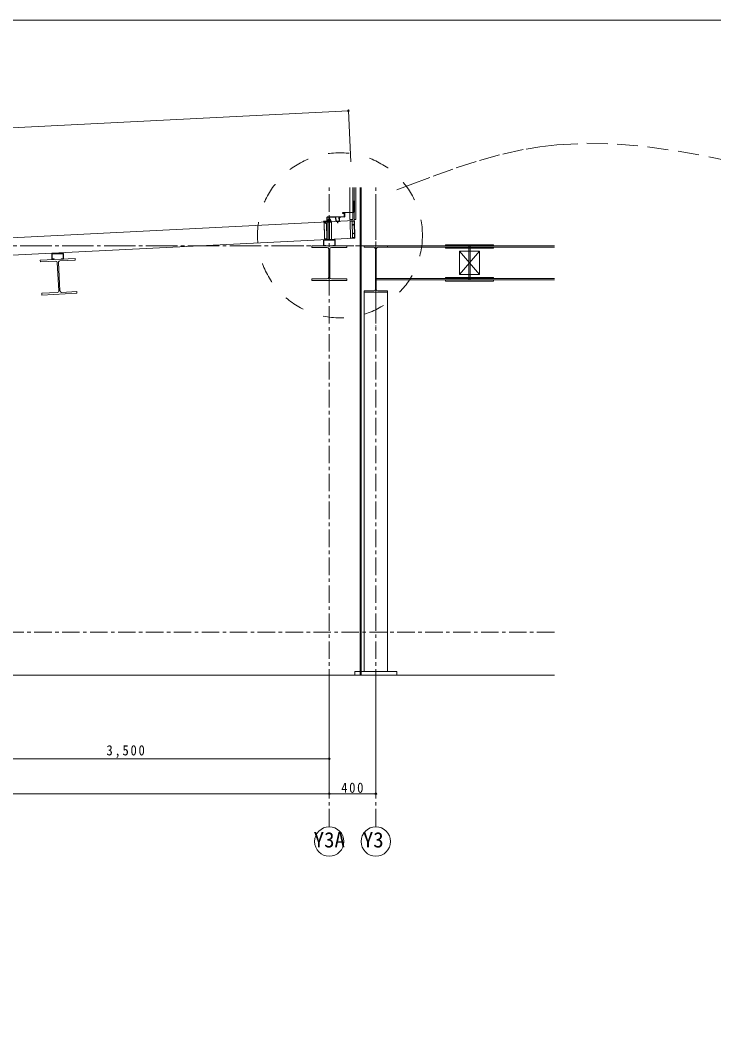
# Model space of a CAD drawing. Units: millimetres on the paper, enlarged 2 times, with parts at other scales. Extents: x -818 to 4206, y -602 to 594.
# Drawn here: x -376 to 22, y -8 to 565 of the extents above; entities that cross this region are included whole.
import ezdxf
from ezdxf.enums import TextEntityAlignment as Align

# ---------------------------------------------------------------- set-up
doc = ezdxf.new("R2010")
doc.units = ezdxf.units.MM
doc.header["$LTSCALE"] = 2
doc.header["$PDMODE"] = 32
doc.header["$PDSIZE"] = 1
for name, pattern in [('CHAIN1', [8, 5, -1, 1, -1]), ('CHAIN2', [12, 9, -1, 1, -1]), ('DASHED', [7.5, 6, -1.5]), ('DASHED_SPACED', [12, 6, -6]), ('USER1', [3, 1, -2])]:
    doc.linetypes.add(name, pattern=pattern)
for name, color, linetype, lineweight in [('0-4_壁', 7, 'Continuous', 18), ('0-A_Level 48', 7, 'Continuous', 18), ('5-1_寸法', 5, 'Continuous', 13), ('F-A_F-Aﾚｲﾔ', 4, 'Continuous', 18)]:
    doc.layers.add(name, color=color, linetype=linetype, lineweight=lineweight)
doc.styles.add('ＭＳ ゴシック', font='')
doc.styles.get('ＭＳ ゴシック').set_extended_font_data('MS Gothic')

# ---------------------------------------------------------------- blocks, each defined once
blk = doc.blocks.new('A$C6655204a')
at = {"layer": '0-4_壁'}
blk.add_lwpolyline([(13326.73, -16574.62), (13326.73, -2645.93), (-7158.73, -2645.93), (-7158.73, -16574.62)], close=True, dxfattribs=at)

msp = doc.modelspace()

# ---------------------------------------------------------------- linework, layer by layer
at = {"layer": '0-A_Level 48', "color": 3, "lineweight": 13}
for p, q in [((-689.188, 488.415), (-187.814, 513.484)), ((-187.814, 513.484), (-186.351, 484.21)), ((-201.44, 440.203), (-201.728, 449.772)), ((-200.447, 448.899), (-201.716, 449.367)), ((-201.705, 448.999), (-201.576, 448.702)), ((-200.264, 449.882), (-201.663, 449.84)), ((-200.263, 449.856), (-201.662, 449.814)), ((-201.387, 442.438), (-201.576, 448.702)), ((-200.05, 440.54), (-200.294, 448.656)), ((-199.664, 449.9), (-199.689, 449.89)), ((-186.831, 450.079), (-186.554, 440.835)), ((-186.638, 450.298), (-184.414, 450.365)), ((-184.413, 450.352), (-186.637, 450.285)), ((-184.42, 450.568), (-185.711, 450.53)), ((-185.705, 450.326), (-185.711, 450.53)), ((-184.419, 450.555), (-185.71, 450.516)), ((-185.678, 450.327), (-185.683, 450.499)), ((-184.015, 440.712), (-184.308, 450.463)), ((-201.387, 442.438), (-201.498, 442.135)), ((-201.427, 440.165), (-200.373, 440.197)), ((-201.373, 440.165), (-199.973, 440.207)), ((-199.972, 440.18), (-201.372, 440.138)), ((-199.972, 440.18), (-199.973, 440.207)), ((-186.568, 440.433), (-184.174, 440.565)), ((-186.568, 440.433), (-186.567, 440.406)), ((-186.567, 440.406), (-184.173, 440.538)), ((-184.015, 440.712), (-186.348, 440.642)), ((-198.733, 129.108), (-198.733, 184.777)), ((-432.066, 142.441), (-198.733, 142.441)), ((-665.399, 122.441), (-198.733, 122.441)), ((-198.733, 122.441), (-172.066, 122.441))]:
    msp.add_line(p, q, dxfattribs=at)
at = {"layer": '0-A_Level 48', "color": 5, "lineweight": 9}
for p, q in [((-186.933, 451.316), (-186.933, 469.558)), ((-185.266, 451.316), (-185.266, 469.558)), ((-184.433, 451.316), (-184.433, 469.558)), ((-183.433, 451.316), (-183.433, 469.558)), ((-181.099, 190.225), (-181.099, 469.558)), ((-180.499, 190.225), (-180.499, 469.558)), ((-184.527, 450.61), (-686.044, 425.534)), ((-199.999, 449.758), (-199.999, 439.558)), ((-197.466, 449.758), (-199.999, 449.758)), ((-199.233, 449.825), (-198.233, 449.825)), ((-199.233, 449.792), (-199.233, 449.825)), ((-199.233, 449.792), (-199.233, 449.825)), ((-199.066, 450.112), (-199.05, 450.127)), ((-199.066, 450.112), (-199.05, 450.127)), ((-199.066, 450.112), (-199.066, 449.825)), ((-198.399, 450.112), (-199.066, 450.112)), ((-198.933, 451.838), (-199.05, 451.744)), ((-198.415, 451.744), (-199.05, 451.744)), ((-199.05, 450.127), (-199.05, 451.744)), ((-199.05, 450.127), (-198.993, 450.227)), ((-198.415, 450.227), (-199.05, 450.227)), ((-199.05, 450.127), (-198.993, 450.227)), ((-198.415, 450.227), (-199.05, 450.227)), ((-198.733, 450.127), (-199.05, 450.127)), ((-198.993, 450.227), (-198.993, 451.79)), ((-198.479, 451.796), (-198.986, 451.796)), ((-198.747, 452.199), (-198.933, 452.013)), ((-198.933, 452.013), (-198.933, 451.796)), ((-198.883, 451.96), (-198.933, 451.96)), ((-198.933, 449.758), (-198.933, 439.758)), ((-198.883, 451.96), (-198.883, 451.796)), ((-198.733, 450.127), (-198.415, 450.127)), ((-198.719, 452.199), (-198.533, 452.013)), ((-198.533, 451.96), (-198.583, 451.96)), ((-198.583, 451.96), (-198.583, 451.796)), ((-198.533, 452.013), (-198.533, 451.796)), ((-198.533, 451.838), (-198.415, 451.744)), ((-198.533, 449.758), (-198.533, 439.758)), ((-198.472, 450.227), (-198.472, 451.79)), ((-198.415, 450.127), (-198.472, 450.227)), ((-198.415, 450.127), (-198.415, 451.744)), ((-198.399, 450.112), (-198.415, 450.127)), ((-198.399, 450.112), (-198.399, 449.825)), ((-198.233, 449.792), (-198.233, 449.825)), ((-197.466, 449.758), (-197.466, 439.558)), ((-185.266, 451.316), (-186.933, 451.316)), ((-184.527, 450.608), (-184.227, 440.612)), ((-184.433, 451.316), (-183.433, 451.316)), ((-184.227, 440.612), (-685.545, 415.546)), ((-197.466, 439.758), (-199.999, 439.758)), ((-197.466, 439.558), (-199.999, 439.558)), ((-178.733, 436.225), (-165.399, 436.225))]:
    msp.add_line(p, q, dxfattribs=at)
at = {"layer": '0-A_Level 48', "color": 2, "lineweight": 25}
for p, q in [((-184.566, 461.914), (-184.607, 461.248)), ((-184.607, 461.248), (-184.541, 461.244)), ((-184.499, 461.91), (-184.541, 461.244)), ((-184.499, 460.578), (-184.499, 461.91)), ((-184.499, 455.374), (-184.499, 460.578)), ((-184.433, 461.91), (-184.433, 455.355)), ((-184.433, 455.355), (-184.433, 460.578)), ((-184.433, 455.355), (-184.433, 460.578)), ((-184.564, 455.308), (-191.072, 455.109)), ((-184.53, 455.255), (-191.068, 455.056)), ((-190.179, 455.009), (-191.066, 454.982)), ((-191.066, 454.982), (-191.065, 454.929)), ((-190.212, 454.955), (-191.065, 454.929)), ((-191.064, 454.848), (-190.46, 454.919)), ((-190.143, 454.888), (-190.143, 452.869)), ((-190.076, 454.909), (-190.076, 452.85)), ((-200.201, 450.155), (-201.944, 450.101)), ((-200.167, 450.103), (-201.939, 450.048)), ((-201.935, 449.84), (-201.331, 449.911)), ((-200.137, 452.403), (-200.137, 450.222)), ((-200.07, 452.384), (-200.07, 450.203)), ((-190.208, 452.802), (-200.04, 452.503)), ((-190.173, 452.75), (-200.006, 452.45)), ((-195.015, 452.588), (-195.647, 452.557)), ((-195.647, 452.557), (-195.644, 452.49)), ((-195.045, 452.52), (-195.644, 452.49)), ((-194.861, 450.193), (-194.975, 452.457)), ((-194.797, 450.23), (-194.91, 452.493)), ((-192.959, 450.188), (-194.757, 450.098)), ((-192.995, 450.253), (-194.727, 450.166)), ((-192.932, 450.323), (-193.043, 452.536)), ((-192.864, 450.293), (-192.975, 452.506)), ((-192.948, 452.641), (-192.315, 452.672)), ((-192.911, 452.576), (-192.312, 452.606)), ((-192.315, 452.672), (-192.312, 452.606))]:
    msp.add_line(p, q, dxfattribs=at)
at = {"layer": '0-A_Level 48', "color": 4, "linetype": 'CHAIN2', "lineweight": 13}
for p, q in [((-172.066, 462.558), (-172.066, 389.958)), ((-69.77, 436.225), (-781.107, 436.225)), ((-165.399, 436.225), (-218.789, 436.225))]:
    msp.add_line(p, q, dxfattribs=at)
at = {"layer": '0-A_Level 48'}
for p, q in [((-201.024, 450.154), (-200.557, 450.154)), ((-200.907, 449.753), (-200.674, 449.794)), ((-200.907, 449.647), (-200.674, 449.688)), ((-200.907, 449.54), (-200.674, 449.581)), ((-200.907, 449.433), (-200.674, 449.475)), ((-200.557, 450.137), (-200.674, 450.021)), ((-194.094, 450.226), (-193.628, 450.226)), ((-193.978, 449.826), (-193.744, 449.867)), ((-193.978, 449.719), (-193.744, 449.76)), ((-193.978, 449.613), (-193.744, 449.654)), ((-193.978, 449.506), (-193.744, 449.547)), ((-193.628, 450.21), (-193.744, 450.093)), ((-69.77, 436.225), (-165.333, 436.225)), ((-118.733, 436.225), (-118.733, 416.625)), ((-118.066, 436.225), (-118.066, 416.625)), ((-199.066, 434.358), (-199.066, 418.092)), ((-198.399, 418.092), (-198.399, 434.358)), ((-172.333, 434.492), (-172.333, 411.292)), ((-171.799, 411.292), (-171.799, 434.492)), ((-69.77, 435.425), (-165.399, 435.425)), ((-124.066, 433.092), (-112.733, 419.758)), ((-124.066, 419.758), (-112.733, 433.092)), ((-354.572, 426.564), (-353.76, 410.318)), ((-353.094, 410.351), (-353.907, 426.597)), ((-171.799, 417.425), (-69.77, 417.425)), ((-171.799, 416.625), (-69.77, 416.625)), ((-178.733, 409.558), (-178.733, 192.358)), ((-165.399, 192.358), (-165.399, 409.558))]:
    msp.add_line(p, q, dxfattribs=at)
at = {"layer": '0-A_Level 48', "linetype": 'USER1'}
for p, q in [((-200.79, 450.354), (-200.79, 449.087)), ((-193.861, 450.426), (-193.861, 449.16))]:
    msp.add_line(p, q, dxfattribs=at)
at = {"layer": '0-A_Level 48', "color": 4, "lineweight": 13}
for p, q in [((-198.733, 450.46), (-199.899, 450.46)), ((-199.899, 450.367), (-199.899, 450.46)), ((-199.899, 450.367), (-199.899, 450.46)), ((-198.733, 450.367), (-199.899, 450.367)), ((-199.568, 450.497), (-199.452, 450.631)), ((-199.568, 450.497), (-199.452, 450.631)), ((-199.299, 451.234), (-199.387, 451.183)), ((-199.299, 451.234), (-199.387, 451.183)), ((-199.387, 450.7), (-199.387, 451.183)), ((-199.387, 450.7), (-199.387, 451.183)), ((-199.387, 450.7), (-198.078, 450.7)), ((-199.387, 450.7), (-198.078, 450.7)), ((-199.299, 451.234), (-198.166, 451.234)), ((-199.06, 450.7), (-199.06, 451.206)), ((-199.06, 450.7), (-199.06, 451.206)), ((-198.733, 450.46), (-197.566, 450.46)), ((-198.733, 450.367), (-197.566, 450.367)), ((-198.733, 450.207), (-197.633, 450.207)), ((-198.406, 450.7), (-198.406, 451.206)), ((-198.166, 451.234), (-198.078, 451.183)), ((-198.078, 450.7), (-198.078, 451.183)), ((-197.898, 450.497), (-198.014, 450.631)), ((-197.633, 450.207), (-197.633, 450.367)), ((-197.566, 450.367), (-197.566, 450.46)), ((-69.77, 190.225), (-781.107, 190.225))]:
    msp.add_line(p, q, dxfattribs=at)
at = {"layer": '0-A_Level 48', "color": 3, "linetype": 'DASHED', "lineweight": 13}
for p, q in [((-185.423, 440.931), (-185.705, 450.326)), ((-185.396, 440.932), (-185.678, 450.327)), ((-184.179, 440.871), (-185.357, 440.893)), ((-184.179, 440.844), (-185.357, 440.866))]:
    msp.add_line(p, q, dxfattribs=at)
at = {"layer": '0-A_Level 48', "color": 8}
for p, q in [((-202.066, 436.425), (-202.066, 439.358)), ((-195.599, 439.558), (-201.866, 439.558)), ((-201.866, 436.225), (-200.733, 436.225)), ((-201.853, 436.572), (-201.853, 439.212)), ((-201.719, 439.345), (-195.746, 439.345)), ((-201.719, 436.438), (-200.733, 436.438)), ((-200.733, 436.438), (-200.733, 436.225)), ((-196.733, 436.438), (-196.733, 436.225)), ((-195.746, 436.438), (-196.733, 436.438)), ((-195.599, 436.225), (-196.733, 436.225)), ((-195.613, 436.572), (-195.613, 439.212)), ((-195.399, 436.425), (-195.399, 439.358)), ((-357.666, 428.645), (-357.666, 431.578)), ((-351.199, 431.778), (-357.466, 431.778)), ((-357.453, 428.792), (-357.453, 431.432)), ((-357.319, 431.565), (-351.346, 431.565)), ((-351.213, 428.792), (-351.213, 431.432)), ((-350.999, 428.645), (-350.999, 431.578)), ((-357.466, 428.445), (-356.333, 428.445)), ((-357.319, 428.658), (-356.333, 428.658)), ((-356.333, 428.658), (-356.333, 428.445)), ((-352.333, 428.658), (-352.333, 428.445)), ((-351.346, 428.658), (-352.333, 428.658)), ((-351.199, 428.445), (-352.333, 428.445))]:
    msp.add_line(p, q, dxfattribs=at)
at = {"layer": '0-A_Level 48', "color": 3}
msp.add_line((-184.733, 436.225), (-191.399, 436.225), dxfattribs=at)
at = {"layer": '0-A_Level 48', "color": 6}
msp.add_line((-180.733, 436.225), (-175.399, 436.225), dxfattribs=at)
at = {"layer": '0-A_Level 48', "color": 2, "lineweight": 25}
for points in [[(-191.063, 454.794), (-190.454, 454.866), (-190.46, 454.919)], [(-201.934, 449.787), (-201.325, 449.858), (-201.331, 449.911)]]:
    msp.add_lwpolyline(points, dxfattribs=at)
at = {"layer": '0-A_Level 48', "color": 3, "lineweight": 13}
msp.add_lwpolyline([(-201.701, 449.772), (-201.689, 449.381), (-200.475, 448.913)], dxfattribs=at)
at = {"layer": '0-A_Level 48'}
for points in [[(-201.024, 450.137), (-200.557, 450.137), (-200.557, 450.154)], [(-201.024, 450.154), (-201.024, 450.137), (-200.907, 450.021)], [(-200.874, 449.867), (-200.874, 449.488), (-200.79, 449.287), (-200.707, 449.488), (-200.707, 449.867)], [(-194.094, 450.21), (-193.628, 450.21), (-193.628, 450.226)], [(-194.094, 450.226), (-194.094, 450.21), (-193.978, 450.093)], [(-193.944, 449.94), (-193.944, 449.561), (-193.861, 449.36), (-193.778, 449.561), (-193.778, 449.94)], [(-208.733, 436.225), (-208.733, 435.225), (-199.933, 435.225)], [(-197.533, 435.225), (-188.733, 435.225), (-188.733, 436.225), (-208.733, 436.225)], [(-178.733, 436.225), (-178.733, 435.358), (-173.199, 435.358)], [(-170.933, 435.358), (-165.399, 435.358), (-165.399, 436.225), (-178.733, 436.225)], [(-353.084, 427.506), (-344.295, 427.946), (-344.345, 428.944), (-364.32, 427.946)], [(-364.32, 427.946), (-364.27, 426.947), (-355.481, 427.386)], [(-199.933, 417.225), (-208.733, 417.225), (-208.733, 416.225), (-188.733, 416.225), (-188.733, 417.225), (-197.533, 417.225)], [(-354.582, 409.409), (-363.371, 408.969), (-363.322, 407.97), (-343.346, 408.969), (-343.396, 409.968), (-352.185, 409.529)], [(-173.199, 410.425), (-178.733, 410.425), (-178.733, 409.558), (-165.399, 409.558), (-165.399, 410.425), (-170.933, 410.425)]]:
    msp.add_lwpolyline(points, dxfattribs=at)
for points in [[(-200.907, 449.867), (-200.674, 449.867), (-200.674, 450.021), (-200.907, 450.021)], [(-193.978, 449.94), (-193.744, 449.94), (-193.744, 450.093), (-193.978, 450.093)], [(-132.066, 436.225), (-132.066, 436.825), (-104.733, 436.825), (-104.733, 436.225)], [(-132.066, 435.425), (-132.066, 434.825), (-104.733, 434.825), (-104.733, 435.425)], [(-124.066, 433.092), (-124.066, 419.758), (-112.733, 419.758), (-112.733, 433.092)], [(-132.066, 417.425), (-132.066, 418.025), (-104.733, 418.025), (-104.733, 417.425)], [(-132.066, 416.625), (-132.066, 416.025), (-104.733, 416.025), (-104.733, 416.625)], [(-160.066, 190.225), (-160.066, 192.358), (-184.066, 192.358), (-184.066, 190.225)]]:
    msp.add_lwpolyline(points, close=True, dxfattribs=at)
at = {"layer": '0-A_Level 48', "color": 4, "lineweight": 13}
msp.add_lwpolyline([(-198.733, 450.207), (-199.833, 450.207), (-199.833, 450.367)], dxfattribs=at)
msp.add_lwpolyline([(-198.733, 450.207), (-199.833, 450.207), (-199.833, 450.367)], dxfattribs=at)
at = {"layer": '0-A_Level 48', "color": 3, "lineweight": 13}
for centre in [(-185.053, 448.255), (-184.956, 443.274)]:
    msp.add_circle(centre, 0.167, dxfattribs=at)
at = {"layer": '0-A_Level 48', "color": 4, "lineweight": 13}
for centre in [(-198.733, 95.043), (-172.066, 95.043)]:
    msp.add_circle(centre, 8.4, dxfattribs=at)
at = {"layer": '0-A_Level 48', "color": 2, "lineweight": 25}
for centre, radius, start, end in [((-184.499, 461.908), 0.0667, 1.59538, 174.86922), ((-191.052, 454.952), 0.158, 97.39827, 266.04173), ((-191.052, 454.952), 0.105, 98.69478, 263.59661), ((-190.21, 454.888), 0.0667, 0, 91.74652), ((-190.21, 452.869), 0.0667, 271.74652, 0), ((-190.176, 454.909), 0.1, 0, 91.74652), ((-190.176, 452.85), 0.1, 271.74652, 0), ((-184.566, 455.374), 0.0667, 271.74652, 0), ((-184.533, 455.355), 0.1, 271.74652, 0), ((-201.923, 449.944), 0.158, 97.39827, 266.04173), ((-201.923, 449.944), 0.105, 98.69478, 263.59661), ((-200.204, 450.222), 0.0667, 271.77864, 0), ((-200.17, 450.203), 0.1, 271.77853, 0), ((-200.037, 452.403), 0.1, 91.74652, 180), ((-200.004, 452.384), 0.0667, 91.74652, 180), ((-195.041, 452.453), 0.0667, 2.86241, 92.86241), ((-195.01, 452.488), 0.1, 2.86241, 92.86241), ((-194.762, 450.198), 0.1, 182.86241, 272.86241), ((-194.73, 450.233), 0.0667, 182.86241, 272.86241), ((-192.943, 452.541), 0.1, 92.86241, 182.86241), ((-192.999, 450.32), 0.0667, 272.86241, 2.86241), ((-192.908, 452.509), 0.0667, 92.86241, 182.86241), ((-192.964, 450.288), 0.1, 272.86241, 2.86241)]:
    msp.add_arc(centre, radius, start, end, dxfattribs=at)
at = {"layer": '0-A_Level 48', "color": 3, "lineweight": 13}
for centre, radius, start, end in [((-201.661, 449.774), 0.0667, 91.72, 181.72), ((-201.661, 449.774), 0.04, 91.72, 181.72), ((-200.586, 448.642), 0.293, 2.80942, 67.81362), ((-199.96, 449.777), 0.321, 91.72, 160.84505), ((-200.264, 449.882), 0.0267, 271.72, 340.84505), ((-199.96, 449.777), 0.294, 91.72, 160.84505), ((-199.96, 449.777), 0.321, 22.59495, 91.72), ((-199.96, 449.777), 0.294, 22.59495, 91.72), ((-186.631, 450.085), 0.2, 91.72, 181.72), ((-184.434, 450.442), 0.127, 9.67874, 83.76126), ((-184.439, 450.452), 0.104, 5.56754, 79.36901), ((-184.421, 450.464), 0.113, 273.99652, 359.44348), ((-184.43, 450.459), 0.0956, 280.082, 1.86145), ((-201.374, 440.205), 0.0667, 181.72, 271.72), ((-200.387, 440.534), 0.337, 272.38509, 1.05491), ((-186.354, 440.841), 0.2, 181.72, 271.72), ((-184.182, 440.704), 0.14, 273.15503, 1.72), ((-184.182, 440.704), 0.167, 273.15503, 1.72)]:
    msp.add_arc(centre, radius, start, end, dxfattribs=at)
at = {"layer": '0-A_Level 48'}
for centre, radius, start, end in [((-200.79, 449.67), 0.537, 64.25, 115.75), ((-193.861, 449.743), 0.537, 64.25, 115.75), ((-199.933, 434.358), 0.867, 0, 90), ((-197.533, 434.358), 0.867, 90, 180), ((-173.199, 434.492), 0.867, 0, 90), ((-170.933, 434.492), 0.867, 90, 180), ((-355.438, 426.521), 0.867, 2.86241, 92.8624), ((-353.041, 426.64), 0.867, 92.86241, 182.86241), ((-199.933, 418.092), 0.867, 270, 0), ((-197.533, 418.092), 0.867, 180, 270), ((-354.626, 410.274), 0.867, 272.8624, 2.8624), ((-352.229, 410.394), 0.867, 182.8624, 272.8624), ((-173.199, 411.292), 0.867, 270, 0), ((-170.933, 411.292), 0.867, 180, 270)]:
    msp.add_arc(centre, radius, start, end, dxfattribs=at)
at = {"layer": '0-A_Level 48', "color": 4, "lineweight": 13}
for centre, radius, start, end in [((-199.648, 450.567), 0.107, 270, 319.18321), ((-199.648, 450.567), 0.107, 270, 319.18321), ((-199.301, 450.5), 0.2, 90, 139.18321), ((-199.301, 450.5), 0.2, 90, 139.18321), ((-199.2, 450.863), 0.371, 67.82073, 120.2784), ((-198.733, 449.271), 1.963, 80.40598, 99.59402), ((-198.266, 450.863), 0.371, 59.7216, 112.17927), ((-198.165, 450.5), 0.2, 40.81679, 90), ((-197.817, 450.567), 0.107, 220.81679, 270)]:
    msp.add_arc(centre, radius, start, end, dxfattribs=at)
at = {"layer": '0-A_Level 48', "color": 5, "lineweight": 9}
for centre, radius, start, end in [((-199.199, 449.792), 0.0333, 180, 270), ((-199.199, 449.792), 0.0333, 180, 270), ((-198.733, 451.776), 0.238, 50.85375, 129.14625), ((-198.733, 451.553), 0.285, 58.24378, 121.75622), ((-198.733, 452.185), 0.02, 45, 135), ((-198.266, 449.792), 0.0333, 270, 0)]:
    msp.add_arc(centre, radius, start, end, dxfattribs=at)
at = {"layer": '0-A_Level 48', "color": 8}
for centre, radius, start, end in [((-201.866, 439.358), 0.2, 90, 180), ((-201.866, 436.425), 0.2, 180, 270), ((-201.719, 439.212), 0.133, 90, 180), ((-201.719, 436.572), 0.133, 180, 270), ((-195.746, 439.212), 0.133, 0, 90), ((-195.746, 436.572), 0.133, 270, 0), ((-195.599, 439.358), 0.2, 0, 90), ((-195.599, 436.425), 0.2, 270, 0), ((-357.466, 431.578), 0.2, 90, 180), ((-357.319, 431.432), 0.133, 90, 180), ((-351.346, 431.432), 0.133, 0, 90), ((-351.199, 431.578), 0.2, 0, 90), ((-357.466, 428.645), 0.2, 180, 270), ((-357.319, 428.792), 0.133, 180, 270), ((-351.346, 428.792), 0.133, 270, 0), ((-351.199, 428.645), 0.2, 270, 0)]:
    msp.add_arc(centre, radius, start, end, dxfattribs=at)
at = {"layer": '0-A_Level 48', "color": 3, "linetype": 'DASHED', "lineweight": 13}
for centre, radius, start, end in [((-201.374, 440.205), 0.04, 181.72, 271.72), ((-185.356, 440.933), 0.0667, 181.72, 268.94247), ((-185.356, 440.933), 0.04, 181.72, 268.94247), ((-184.182, 440.704), 0.167, 1.72, 88.94247), ((-184.182, 440.704), 0.14, 1.72, 88.94247)]:
    msp.add_arc(centre, radius, start, end, dxfattribs=at)
at = {"layer": '0-A_Level 48', "color": 3}
for p in [(-187.814, 513.484), (-198.733, 142.441), (-198.733, 122.441), (-172.066, 122.441)]:
    msp.add_point(p, dxfattribs=at)
at = {"layer": '5-1_寸法', "color": 1, "linetype": 'CHAIN1'}
for p, q in [((-198.733, 103.662), (-198.733, 469.558)), ((-172.066, 103.662), (-172.066, 469.558)), ((-69.77, 214.892), (-720.733, 214.892)), ((-172.066, 129.108), (-172.066, 184.777))]:
    msp.add_line(p, q, dxfattribs=at)
at = {"layer": 'F-A_F-Aﾚｲﾔ', "color": 1, "linetype": 'DASHED_SPACED'}
msp.add_lwpolyline([(-160.123, 468.284), (-152.464, 471.192), (-139.249, 476.115), (-126.009, 480.781), (-112.729, 485.028), (-99.393, 488.694), (-85.985, 491.616), (-78.17, 492.907), (-68.299, 494.063), (-51.163, 494.911), (-33.882, 494.462), (-16.459, 492.895), (1.1, 490.389), (18.792, 487.124), (29.112, 484.954)], dxfattribs=at)
msp.add_circle((-192.636, 442.197), 47.265, dxfattribs=at)

# ---------------------------------------------------------------- block references
at = {"layer": 'F-A_F-Aﾚｲﾔ', "xscale": 0.08, "yscale": 0.08}
msp.add_blockref('A$C6655204a', (-245.505, 777.16), dxfattribs=at)

# ---------------------------------------------------------------- texts
at = {"layer": '0-A_Level 48', "style": 'ＭＳ ゴシック'}
for s, p in [('Y3A', (-207.707, 88.983)), ('Y3', (-179.54, 88.983))]:
    msp.add_text(s, height=8.798, dxfattribs=at).set_placement(p, align=Align.BOTTOM_LEFT)
at = {"layer": '0-A_Level 48', "char_height": 5.865, "attachment_point": 7, "style": 'ＭＳ ゴシック'}
for s, insert in [('\\T1.28;\\W0.9;3,500', (-326.399, 142.841)), ('\\T1.27;\\W0.9;400', (-191.899, 122.841))]:
    msp.add_mtext(s, dxfattribs=dict(at, insert=insert))

doc.saveas('drawing.dxf')
